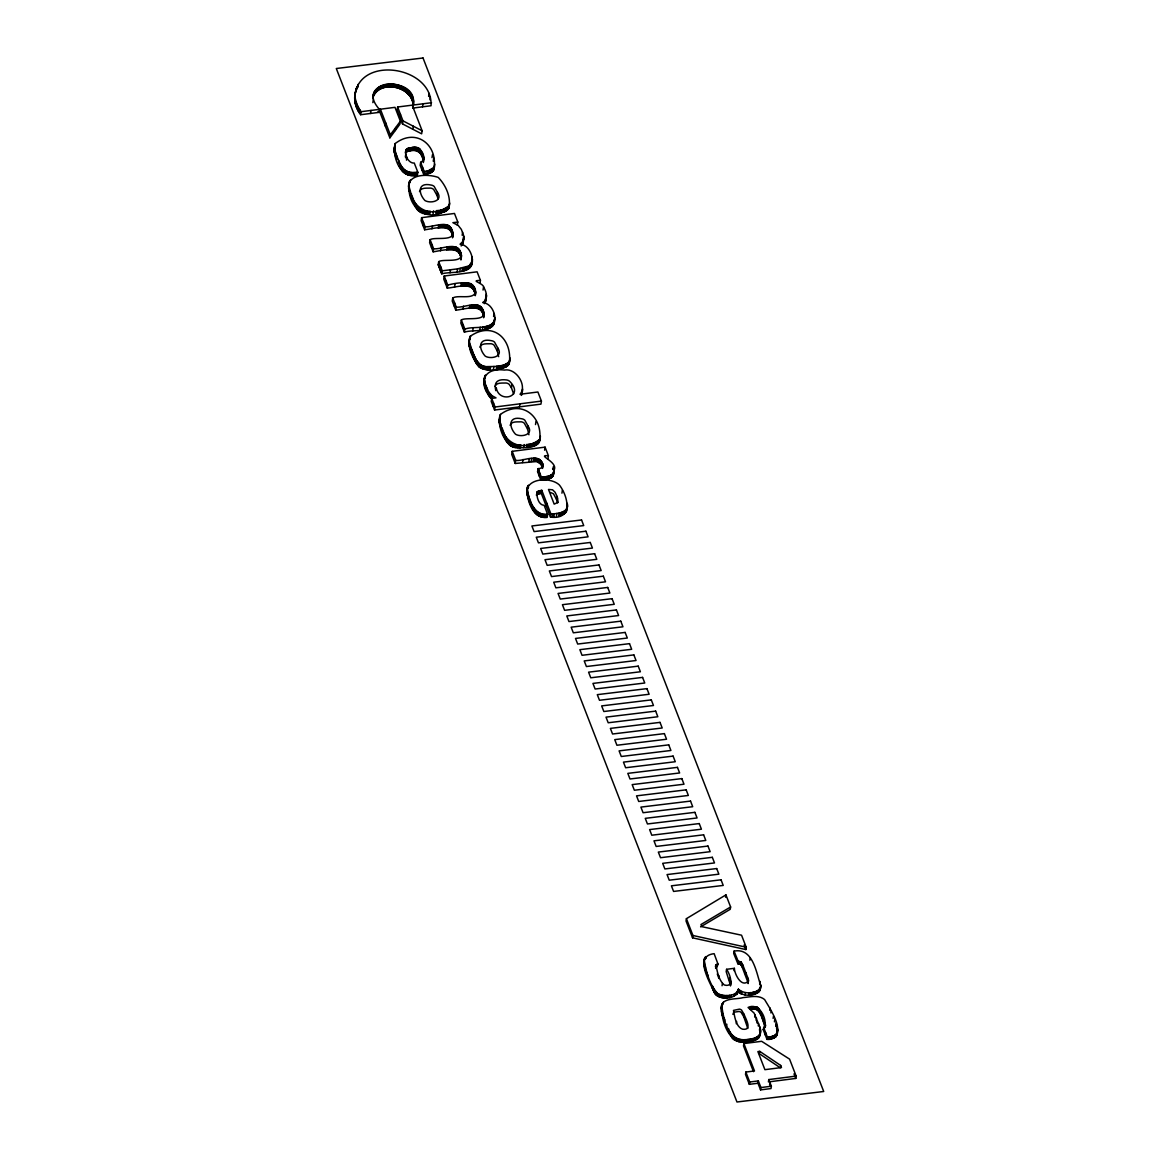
<?xml version="1.0" encoding="UTF-8"?>
<svg xmlns="http://www.w3.org/2000/svg" width="1160" height="1160" viewBox="0 0 1160 1160"><rect width="100%" height="100%" fill="white"/><g stroke="black" fill="none" stroke-linecap="round" stroke-linejoin="round"><path stroke-width="1.5" d="M492.304 399.315C478.137 385.642 481.516 367.125 504.455 370.083C516.243 367.763 527.495 385.917 520.042 394.27L537.892 391.993L541.43 401.084L540.937 404.129L494.58 410.031L491.231 401.447L491.709 398.402L496.001 397.865L491.898 395.676L488.534 391.688L485.402 384.279L484.373 377.885M748.113 983.579L748.243 978.866L742.922 965.294L740.834 962.003L738.267 961.466L734.062 951.128C753.159 947.401 756.349 973.052 760.786 985.797C759.017 994.613 743.879 994.526 738.529 989.306C738.384 998.963 720.505 1001.123 714.807 993.424C710.572 983.187 692.999 956.014 714.139 953.68L717.967 964.047C716.575 970.731 713.066 965.337 717.967 964.047M463.405 240.99L461.782 245.296L462.26 242.266M463.217 242.498L463.681 235.625L461.361 229.419L458.243 225.489L452.893 222.676L457.809 222.053L454.488 213.454L421.602 217.66L421.123 220.69L424.647 229.781C433.303 228.897 452.183 222.256 452.661 237.35M447.267 288.13L447.745 285.099C456.764 282.649 478.601 278.531 475.252 295.191C474.223 280.488 455.822 287.535 447.267 288.13L443.743 279.038L444.222 276.007L477.108 271.817L480.443 280.401C469.191 280.676 483.546 282.692 483.981 287.767C486.663 292.248 488.316 299.526 482.69 302.543C490.622 303.355 494.958 311.837 494.972 319.072C491.303 330.962 473.425 325.539 464.899 329.164L464.421 332.195C472.221 329.077 495.625 333.964 494.276 319.261M372.998 97.353C380.074 78.662 413.7 86.782 413.076 106.198C420.152 74.052 352.466 79.388 379.45 109.359L378.972 112.389L360.615 114.724C355.076 107.546 352.611 97.266 356.83 88.87M461.013 259.405C460.97 244.441 441.598 250.763 433.144 251.807L433.637 248.762C441.423 249.69 456.62 241.12 460.723 252.373C465 263.987 443.149 258.39 438.697 261.652L438.204 264.683L441.786 273.847C451.022 270.976 473.498 275.471 472.381 259.361C471.671 252.561 467.596 244.919 460.071 244.194L462.782 241.657L463.87 238.786M738.311 989.045C736.411 996.918 723.666 996.889 717.663 993.496C709.354 984.652 705.99 971.195 704.178 959.48M515.228 463.463L511.705 454.372L512.198 451.327L545.07 447.137L548.404 455.721C535.673 454.72 558.409 461.767 554.147 470.003C554.147 476.354 546.055 476.702 541.386 477.209L538.08 468.669C541.227 468.915 544.475 466.291 542.416 463.087C537.558 453.111 523.479 461.434 515.721 460.418L515.228 463.463L536.833 461.535L540.98 464.29L542.43 467.944L542.822 464.334M721.187 1008.083C721.1 997.194 736.31 999.702 743.023 997.614C750.012 996.991 758.654 994.569 764.614 999.572C769.704 1008.272 789.51 1037.011 767.369 1037.054L766.992 1039.389C773.677 1040.187 780.187 1034.865 776.489 1027.948M354.67 98.325C356.221 54.099 433.289 65.525 431.041 105.749L412.685 108.097L413.613 101.21M510.139 357.99L508.993 364.269C501.57 370.924 487.78 371.925 479.138 367.01C472.816 358.629 466.566 346.985 470.162 336.342C492.579 320.624 512.749 338.836 509.284 363.457M500.438 414.424C497.263 438.524 519.042 455.271 539.748 439.307C542.401 415.657 521.043 399.243 500.438 414.424C497.234 425.879 502.962 441.308 513.329 447.238C521.666 447.789 537.733 449.891 539.922 439.118M394.023 149.727L395.197 143.55C416.686 126.976 439.292 146 433.507 170.447L430.853 172.782L423.762 174.609L420.152 165.329L420.645 162.299C428.721 158.717 419.456 143.274 411.249 147.755C400.693 147.059 406.768 163.893 414.265 163.038L417.861 172.289L417.368 175.334C400.577 179.35 392.298 157.571 394.922 144.362M526.872 490.201C527.365 501.41 533.034 519.013 547.187 517.404L547.665 514.373L544.156 505.325C538.443 505.049 536.616 496.741 536.862 492.144L541.778 490.332L550.986 514.097L550.507 517.128C573.156 519.97 568.574 496.944 559.395 485.01C551.522 477.34 529.192 477.558 526.872 490.201L527.133 489.563M527.365 487.171C527.858 498.365 533.527 515.968 547.665 514.373M408.436 187.094C408.625 173.29 428.809 174.058 438.219 177.407C445.832 185.165 451.617 197.679 448.659 208.626C426.721 225.388 405.26 206.19 409.465 181.554M409.147 182.265C408.204 205.958 429.243 221.009 449.152 205.581M433.507 170.447L434.304 166.17M483.72 317.13C482.661 302.586 464.247 309.517 455.764 310.155L456.257 307.11C464.043 308.038 479.239 299.469 483.343 310.72C487.62 322.335 465.769 316.738 461.317 320L460.825 323.046L464.421 332.195M766.992 1039.389L763.207 1029.616C769.225 1022.627 760.394 1001.515 748.055 1007.46L754.174 1013.159L759.553 1026.484C764.73 1040.897 749.302 1043.13 738.587 1041.637C726.537 1037.46 720.418 1016.812 722.086 1005.444M721.694 1004.719C723.129 1017.16 726.45 1037.112 741.153 1039.592C749.259 1040.476 764.773 1038.2 759.553 1026.484M748.534 980.939C741.66 988.465 734.497 974.009 734.367 968.31L726.566 969.31C729.872 973.791 734.962 987.928 724.246 984.97C718.866 980.403 717.242 971.848 716.039 965.163M354.757 97.005L355.873 89.653M355.801 91.466L356.279 88.421M354.771 99.905L355.264 96.86M356.279 90.031L356.758 87M354.858 101.253L355.149 95.279M357.976 84.462L357.498 87.507L358.208 86.406M355.177 102.863L355.656 99.832M355.438 104.255L355.351 98.223M355.975 105.879L356.454 102.849M356.424 107.285L356.903 104.24L355.931 101.21M357.396 109.344L357.889 106.299M358.237 111.113L358.73 108.069L356.903 104.24M359.513 113.056L360.006 110.026M360.615 114.724L361.094 111.694L358.73 108.069M372.867 98.034L373.491 94.322M370.489 113.477L370.982 110.432M373.259 96.599L373.97 92.901M373.825 95.222L374.317 92.177M372.853 102.631L373.346 99.6M374.129 94.598L374.608 91.567M374.564 93.916L375.057 90.886M374.941 93.337L375.434 90.291M375.477 92.698L375.956 89.653M375.927 92.147L376.42 89.117M376.55 91.567L377.029 88.522M377.072 91.06L377.565 88.029M377.768 90.538L378.247 87.493M378.363 90.074L378.856 87.043M379.132 89.61L379.625 86.565M379.798 89.204L380.277 86.173M380.639 88.798L381.132 85.767M381.364 88.45L381.858 85.419M382.278 88.117L382.771 85.086M383.061 87.841L383.554 84.796M380.408 109.2L379.929 112.244L389.861 137.866L399.881 124.236L400.374 121.206L394.995 107.343L380.408 109.2L390.34 134.835L389.861 137.866M384.047 87.58L384.54 84.535M384.888 87.362L385.381 84.317M385.932 87.174L386.425 84.144M386.831 87.029L387.31 83.984M387.904 86.927L388.397 83.897M388.832 86.855L389.31 83.81M389.905 86.855L390.398 83.81M390.833 86.84L391.326 83.81M385.265 126.034L385.758 122.989M391.921 86.927L392.399 83.882M392.834 87L393.327 83.955M393.907 87.159L394.385 84.114M394.821 87.29L395.299 84.26M395.864 87.536L396.343 84.492M396.763 87.739L397.242 84.694M397.778 88.044L398.272 85.014M398.663 88.319L399.141 85.275M399.649 88.697L400.142 85.666M397.619 107.01L397.126 110.055L402.491 123.903L421.646 133.821L422.138 130.775L412.206 105.154L397.619 107.01L402.984 120.872L402.491 123.903M400.504 89.03L400.983 85.985M401.447 89.48L401.94 86.434M395.255 130.529L395.734 127.499M402.274 89.856L402.752 86.826M403.173 90.364L403.665 87.333M394.066 150.655L394.56 147.61M394.11 151.452L395.197 143.55M403.955 90.814L404.434 87.769M394.284 152.395L394.777 149.364M394.429 153.221L394.603 148.407M400.012 117.508L400.504 114.463M404.797 91.379L405.289 88.349M394.995 155.121L395.488 152.076M405.536 91.872L406.014 88.827M395.488 156.745L395.966 153.715L394.922 150.176M406.319 92.495L406.812 89.45M396.14 158.485L396.618 155.454M407 93.032L407.493 90.001M396.705 159.978L397.184 156.948L395.966 153.715M407.726 93.713L408.218 90.668M408.349 94.293L408.842 91.248M398.199 163.516L398.677 160.471M409.001 95.019L409.48 91.988M409.567 95.642L410.046 92.611M410.132 96.41L410.611 93.38M399.475 166.547L399.953 163.502L397.184 156.948M410.611 97.078L411.104 94.047M411.104 97.889L411.583 94.859M400.084 167.721L400.562 164.691M411.51 98.585L412.003 95.555M400.606 168.737L401.099 165.706L399.953 163.502M411.901 99.441L412.38 96.396M412.235 100.166L412.713 97.135M401.389 169.897L401.882 166.851M412.568 101.282L413.047 98.237M412.858 102.225L413.337 99.194M402.071 170.882L402.563 167.838L401.099 165.706M413.003 103.312L413.482 100.267M402.549 171.419L403.042 168.374M405.942 149.625L405.449 152.656C413.177 147.001 423.893 151.873 423.429 161.965M402.97 171.868L403.448 168.838L402.563 167.838M405.348 156.832L405.84 153.787M405.971 152.236L406.464 149.19M406.435 151.873L406.913 148.828M405.623 157.847L406.101 154.802M403.521 172.376L404.013 169.331M407.146 151.583L407.638 148.553M403.999 172.797L404.477 169.766L403.448 168.838M406.478 160.153L406.957 157.107M407.769 151.351L408.248 148.306M404.623 173.246L405.115 170.201M405.173 173.623L405.652 170.593L404.477 169.766M408.581 151.162L409.06 148.132M409.277 151.018L409.755 147.972M412.8 129.238L413.293 126.194M405.899 174.014L406.377 170.969M406.507 174.348L407 171.303L405.652 170.593M410.075 150.901L410.567 147.856M410.771 150.8L411.249 147.755M407.233 174.624L407.711 171.593M407.841 174.87L408.32 171.84L407 171.303M411.699 150.684L412.177 147.653M408.552 175.073L409.045 172.042M412.496 150.597L412.974 147.552M409.175 175.247L409.654 172.216L408.32 171.84M413.584 150.539L414.076 147.494M408.581 189.051L409.001 185.107M408.668 185.31L409.828 180.713M410.625 175.435L411.104 172.405M414.526 150.481L415.004 147.436M408.798 190.138L409.291 187.108M410.393 180.076L409.335 183.744M408.987 191.081L409.48 188.05M415.613 150.553L416.092 147.508M422.559 106.836L423.052 103.791M411.873 175.595L412.351 172.565L417.861 172.289M409.697 193.242L410.176 190.211M416.541 150.612L417.02 147.566M417.02 150.727L417.513 147.682M410.292 195.097L410.785 192.067M413.337 175.581L413.83 172.535M417.44 150.815L417.919 147.784M417.861 151.003L418.339 147.958M418.224 151.148L418.702 148.118M411.032 196.968L411.524 193.938M414.613 175.566L415.091 172.521M418.601 151.424L419.079 148.393M418.934 151.655L419.412 148.625M411.67 198.577L412.148 195.532M419.282 152.018L419.76 148.987M419.572 152.337L420.065 149.292M416.092 175.435L416.585 172.405M428.605 96.381L429.099 93.351M412.38 200.433L412.858 197.388M420.181 153.221L420.659 150.191M412.989 202.014L413.482 198.983M420.688 153.99L421.182 150.945M429.896 99.803L430.375 96.758M421.152 154.918L421.646 151.887M413.975 204.174L414.468 201.144M421.559 155.73L422.051 152.685M421.877 156.513L422.37 153.482M422.167 157.194L422.646 154.164M414.816 206.03L415.309 202.986M422.617 158.471L423.11 155.425M415.439 207.089L415.918 204.044M423.023 159.558L423.501 156.513M423.183 160.21L423.661 157.18M423.327 160.776L423.806 157.745M415.962 207.988L416.454 204.957M422.095 170.317L422.574 167.286M423.327 162.559L423.864 158.383M416.672 208.974L417.165 205.929M417.281 209.815L417.774 206.77M418.093 210.642L418.586 207.611M423.762 174.609L424.241 171.578L420.645 162.299M418.803 211.367L419.282 208.336M419.717 212.019L420.21 208.974M425.763 174.261L426.242 171.231M420.514 212.57L421.007 209.539M427.474 173.971L427.967 170.926L433.985 167.403M421.703 213.077L422.197 210.047M428.402 173.71L428.896 170.665M422.733 213.512L423.212 210.482M429.2 173.478L429.693 170.447M432.013 157.629L432.506 154.584M430.084 173.115L430.577 170.071M423.951 213.802L424.444 210.757M430.853 172.782L431.332 169.751M423.009 225.576L423.501 222.546M433.245 161.24L433.738 158.209M425.01 214.049L425.488 211.004M431.694 172.231L432.173 169.186M432.404 171.752L432.897 168.707M426.271 214.15L426.75 211.12M432.999 171.042L433.477 168.012M433.84 169.621L434.318 166.59M434.13 168.925L434.84 164.154M424.647 229.781L425.125 226.751L421.602 217.66M427.358 214.252L427.837 211.207M428.649 214.223L429.142 211.178M429.765 214.194L430.259 211.163M433.086 213.861L433.579 210.815M425.125 226.751C432.955 227.65 448.34 219.023 452.284 230.506C456.634 242.208 434.783 236.495 430.113 239.67L429.62 242.701L433.144 251.807M438.132 199.042L436.986 195.417L437.465 192.386L434.217 186.499A4.437 3.146 9.1 0 0 431.099 185.063C417.701 182.047 418.093 193.125 424.923 200.52C430.505 203.899 443.453 201.013 437.465 192.386M431.94 228.854L432.434 225.823M435.942 213.556L436.435 210.525M431.52 247.602L431.998 244.557M437.422 213.368L437.9 210.337M438.683 213.208L439.161 210.177M440.176 212.962L440.655 209.931M438.204 228.056L438.697 225.025M441.452 212.758L441.931 209.713M439.669 227.882L440.162 224.851M442.859 212.381L443.337 209.337M440.93 227.737L441.409 224.707M444.062 212.048L444.555 209.018M442.192 227.65L442.671 224.619M444.7 211.787L445.193 208.756M445.251 211.569L445.73 208.539M443.265 227.577L443.758 224.547M445.817 211.25L446.31 208.22M446.31 210.975L446.803 207.944M440.438 250.879L440.93 247.834M444.352 227.621L444.831 224.576M447.049 210.41L447.542 207.379M447.688 209.917L448.18 206.886M445.28 227.65L445.759 224.605M448.209 209.22L448.702 206.19M448.949 207.829L449.747 203.16M446.194 227.838L446.687 224.793M440.133 269.613L440.626 266.582M446.991 227.998L447.47 224.953M447.774 228.375L448.253 225.33M448.441 228.694L448.935 225.663M438.697 261.652L442.279 270.817L441.786 273.847L438.204 264.683M449.123 229.303L449.616 226.258M449.703 229.811L450.196 226.78M446.716 250.081L447.195 247.036M450.298 230.666L450.79 227.636M450.805 231.405L451.298 228.375M448.137 249.907L448.63 246.877M451.341 232.565L451.82 229.52M451.791 233.551L452.284 230.506M449.37 249.762L449.863 246.732M452.24 235.001L452.719 231.971M452.617 236.263L453.096 233.218M450.616 249.69L451.095 246.645M452.516 237.844L453.125 233.812M445.643 283.939L446.122 280.894M451.689 249.618L452.168 246.573M452.762 249.646L453.241 246.616M457.33 225.083L457.809 222.053M453.69 249.675L454.169 246.645M450.051 272.803L450.529 269.758M454.604 249.864L455.097 246.819M455.401 250.024L455.895 246.978M456.199 250.386L456.692 247.356M456.88 250.705L457.373 247.66M457.576 251.285L458.055 248.24M458.157 251.792L458.649 248.748M458.751 252.619L459.244 249.574M459.273 253.329L459.751 250.299M462.159 235.277L462.651 232.232M475.716 291.566C473.875 300.295 458.374 294.408 452.733 298.019L452.24 301.063L455.764 310.155M454.56 287.201L455.053 284.171M459.795 254.446L460.274 251.415M457.127 271.889L457.62 268.859L469.191 265.872L472.337 260.724M461.173 246.007L461.651 242.976M460.23 255.403L460.723 252.373M462.303 244.702L462.782 241.657M460.578 256.418L461.057 253.387M462.695 243.948L463.173 240.903M463.304 239.395L463.783 236.364M463.014 243.295L463.913 237.235M460.868 257.288L461.346 254.257M460.998 258.1L461.477 255.055M460.94 259.942L461.593 255.751M454.14 305.95L454.618 302.919M459.78 271.527L460.274 268.482M462.072 271.193L462.55 268.163M460.825 286.404L461.317 283.373M463.362 270.918L463.84 267.887M464.464 270.686L464.957 267.641M462.289 286.23L462.782 283.2M465.682 270.294L466.175 267.264M463.55 286.085L464.043 283.055M466.726 269.976L467.219 266.93M464.812 286.012L465.29 282.967M467.784 269.41L468.277 266.365M465.885 285.925L466.378 282.895M468.698 268.917L469.191 265.872M469.524 268.163L470.003 265.132M463.072 309.227L463.55 306.182M466.973 285.969L467.451 282.924M471.932 256.592L471.598 265.075M470.221 267.525L470.713 264.48M470.67 266.887L471.163 263.842M471.656 260.899L472.149 257.868M467.9 285.998L468.379 282.953M471.061 266.336L471.54 263.291M471.351 265.654L472.381 259.361M468.814 286.187L469.307 283.142M462.753 327.976L463.246 324.93M469.611 286.346L470.09 283.301M470.394 286.723L470.873 283.678M471.076 287.042L471.554 284.012M471.743 287.651L472.236 284.606M472.323 288.159L472.816 285.128M469.336 308.43L469.814 305.385M472.917 289.029L473.411 285.983M473.425 289.754L473.918 286.723M470.757 308.255L471.25 305.225M473.962 290.913L474.44 287.868M471.989 308.111L472.483 305.08M474.411 291.899L474.904 288.869M474.861 293.364L475.339 290.319M473.236 308.038L473.715 304.993M475.281 295.699L475.76 292.654M468.771 342.736L469.8 337.183M474.31 307.965L474.788 304.921M468.858 343.781L469.336 340.75M468.915 344.694L470.162 336.342M469.133 345.781L469.626 342.736M470.728 335.719L469.684 339.387M475.382 307.994L475.861 304.964M469.322 346.724L469.394 341.649M479.95 283.431L480.443 280.401M472.671 331.151L473.149 328.106M476.31 308.024L476.789 304.993M470.032 348.885L470.51 345.839M477.224 308.212L477.717 305.181M470.641 350.74L471.12 347.71L469.814 343.679M478.022 308.371L478.514 305.326M471.366 352.611L471.859 349.566M478.819 308.734L479.312 305.704M472.004 354.22L472.483 351.175L471.12 347.71M479.5 309.053L479.993 306.008M483.038 290.058L483.517 287.013M472.714 356.062L473.208 353.031M480.197 309.633L480.675 306.602M473.323 357.657L473.816 354.626L472.483 351.175M480.776 310.14L481.269 307.095M481.371 310.967L481.864 307.937M481.893 311.677L482.372 308.647M474.31 359.817L474.802 356.772M479.747 330.252L480.24 327.207M482.415 312.794L482.893 309.763M475.165 361.659L475.643 358.629L473.816 354.626M482.85 313.751L483.343 310.72M484.401 303.659L484.88 300.614M483.198 314.766L483.676 311.736M485.402 300.005L484.923 303.05L485.822 297.004M485.924 297.757L486.301 293.973M475.774 362.717L476.252 359.687M485.315 302.296L485.793 299.251M483.488 315.636L483.966 312.606M485.649 301.644L486.533 295.582M483.618 316.448L484.097 313.403M476.296 363.631L476.789 360.601L475.643 358.629M483.633 317.753L484.213 314.099M482.4 329.875L482.893 326.83M477.007 364.602L477.5 361.572M477.615 365.443L478.108 362.413L476.789 360.601M478.442 366.285L478.921 363.254M484.691 329.541L485.17 326.511M479.138 367.01L479.616 363.964L478.108 362.413M485.982 329.266L486.461 326.236M480.066 367.662L480.545 364.617M480.849 368.213L481.342 365.183L479.616 363.964M487.084 329.034L487.577 326.004M488.302 328.657L488.795 325.612M482.038 368.72L482.531 365.675M489.346 328.324L489.839 325.279M483.067 369.156L483.546 366.111L481.342 365.183M490.419 327.758L490.897 324.713M484.286 369.445L484.778 366.4M491.318 327.265L491.811 324.235M493.58 316.506L494.073 313.476M485.344 369.692L485.822 366.647C493.551 366.255 503.846 367.618 509.486 361.224M492.144 326.511L492.623 323.481M483.85 382.481L484.706 376.405M492.84 325.873L493.334 322.828M483.952 383.337L484.43 380.306M485.025 375.782L484.546 378.812L485.373 377.609M484.039 384.09L484.532 381.046M484.909 378.087L485.402 375.042M493.29 325.235L493.783 322.19M486.605 369.793L487.099 366.763M493.682 324.684L494.45 320.972M494.218 323.423L495.001 317.709M484.517 385.83L484.996 382.786M484.923 387.324L485.402 384.279M487.693 369.88L488.171 366.85M485.518 388.948L486.011 385.903M488.983 369.866L489.476 366.821M486.04 390.34L486.518 387.295M486.504 391.471L486.997 388.44M490.1 369.837L490.593 366.806M486.91 392.442L487.388 389.412M488.055 394.733L488.534 391.688M488.853 395.908L489.332 392.863M493.435 369.489L493.913 366.458M489.534 396.923L490.027 393.878M490.013 397.43L490.506 394.4M498.67 356.685L497.321 351.06L497.799 348.029L494.551 342.142A4.437 3.146 9.1 0 0 491.434 340.692C478.036 337.69 478.442 348.769 485.257 356.163C490.854 359.542 503.788 356.656 497.799 348.029M490.419 397.88L490.912 394.849M490.955 398.329L491.434 395.299M491.405 398.721L491.898 395.676M496.291 369.199L496.77 366.154M491.884 399.04L492.376 395.995M497.756 369.01L498.235 365.965M493.029 406.058L493.522 403.027M499.017 368.851L499.496 365.806M495.784 390.659C493.667 381.872 497.727 378.841 506.615 379.958A4.437 3.146 9.1 0 1 509.733 381.408C525.147 396.647 498.8 404.086 496.262 387.628M500.511 368.604L500.989 365.56M494.58 410.031L495.073 407L491.709 398.402M501.787 368.387L502.28 365.356M503.193 368.01L503.686 364.979M504.397 367.691L504.89 364.646M505.035 367.43L505.528 364.399M505.586 367.212L506.064 364.168M506.151 366.894L506.644 363.849M506.644 366.618L507.137 363.573M507.384 366.052L507.877 363.007M499.046 420.819L499.757 415.99M499.119 421.877L499.612 418.833M499.583 418.31L500.076 415.265M508.022 365.56L508.515 362.514M499.191 422.776L499.67 419.732M508.544 364.863L509.037 361.818M499.409 423.864L499.887 420.834M499.598 424.807L500.09 421.762M500.308 426.967L500.786 423.922M500.902 428.823L501.396 425.792M501.642 430.693L502.12 427.649M502.265 432.303L502.759 429.258M502.99 434.145L503.469 431.114M503.599 435.739L504.092 432.709M513.648 393.95L511.444 387.846L511.937 384.801M504.586 437.9L505.064 434.855M505.426 439.756L505.92 436.711M506.05 440.814L506.528 437.77M506.572 441.713L507.065 438.683M507.283 442.685L507.775 439.654M507.891 443.526L508.385 440.495M508.703 444.367L509.197 441.337M509.399 445.092L509.892 442.047M510.327 445.745L510.821 442.7M511.125 446.296L511.618 443.265M512.314 446.803L512.792 443.772M519.52 406.855L520.014 403.81M521.289 395.415L521.783 392.37M513.329 447.238L513.822 444.208M522.232 391.601L521.536 395.096L522.029 390.18M521.928 394.24L522.768 389.209M514.562 447.528L515.04 444.483M515.62 447.774L516.098 444.729M516.882 447.876L517.36 444.846M517.969 447.977L518.447 444.933M519.26 447.949L519.752 444.903M520.376 447.92L520.854 444.889M523.697 447.572L524.189 444.541M528.946 434.768L527.582 429.142L528.076 426.111L524.827 420.224A4.437 3.146 9.1 0 0 521.696 418.774C508.312 415.773 508.703 426.851 515.533 434.246C521.115 437.625 534.064 434.739 528.076 426.111M522.565 462.521L523.044 459.49M526.553 447.282L527.046 444.236M528.032 447.093L528.51 444.048M529.279 446.934L529.772 443.888M530.773 446.687L531.265 443.642M528.859 461.724L529.351 458.693M532.063 446.47L532.541 443.439M535.5 424.575L535.978 421.529M531.164 461.491L531.642 458.461M533.47 446.092L533.948 443.062M526.727 492.681L527.611 486.533M526.77 493.464L527.264 490.434M527.901 485.793L527.423 488.824L528.539 487.447M526.93 494.421L527.423 491.376M527.93 488.186L528.423 485.155M534.673 445.774L535.166 442.743M527.075 495.233L527.568 492.202M535.311 445.512L535.789 442.482M533.136 461.303L533.629 458.258M527.626 497.118L528.119 494.087M535.862 445.295L536.341 442.25M536.428 444.976L536.906 441.931M528.104 498.742L528.583 495.697M534.18 461.303L534.659 458.258M536.921 444.7L537.399 441.67M537.66 444.135L538.153 441.09M528.728 500.395L529.207 497.35M535.079 461.303L535.558 458.258M538.298 443.642L538.791 440.611M529.25 501.816L529.743 498.771M538.82 442.946L539.313 439.901M536.022 461.419L536.514 458.388M539.269 442.351L540.415 436.073M539.791 440.858L540.357 436.885M530.004 503.701L530.483 500.656M536.833 461.535L537.327 458.49M530.642 505.325L531.12 502.28M537.689 461.81L538.182 458.78M538.428 462.057L538.907 459.026M531.686 507.514L532.164 504.47M553.479 471.801C554.987 478.819 545.867 480.008 540.908 480.24L537.587 471.7L538.08 468.669M539.168 462.55L539.661 459.505M538.341 471.584L538.835 468.538M532.571 509.385L533.063 506.354M539.821 462.956L540.299 459.925M540.444 463.681L540.937 460.636M533.223 510.458L533.716 507.413M540.98 464.29L541.473 461.26M533.788 511.372L534.267 508.341M539.371 476.296L539.864 473.265M536.848 494.74L537.327 491.695M541.488 465.276L541.981 462.245M534.528 512.358L535.021 509.327M536.37 495.175L537.733 491.318M541.923 466.132L542.416 463.087M544.591 450.182L545.07 447.137M537.892 494.087L538.385 491.057M542.155 466.798L542.634 463.753M535.166 513.198L535.659 510.168M537.254 494.363L538.457 493.855L538.936 490.825M542.517 468.423L543.01 465.392M540.908 480.24L541.386 477.209M536.022 514.039L536.5 511.009M539.197 493.696L539.69 490.665M541.648 480.182L542.14 477.137M538.457 493.855L539.85 493.565L540.328 490.521M536.746 514.764L537.24 511.734M542.285 480.124L542.779 477.079M540.618 493.45L541.111 490.419M537.703 515.417L538.197 512.372M550.507 517.128L541.285 493.363L541.778 490.332M543.736 479.921L544.214 476.89M538.53 515.968L539.009 512.938M547.926 458.765L548.404 455.721M544.968 479.762L545.447 476.716M539.661 516.447L540.139 513.401M546.404 479.471L546.897 476.441M540.633 516.852L541.111 513.808M547.65 479.239L548.129 476.195M541.749 517.099L542.242 514.068M542.721 517.316L543.199 514.272M548.97 478.79L549.448 475.76M543.88 517.404L544.374 514.359M550.101 478.413L550.579 475.368M546.244 506.151L546.737 503.121M550.666 478.094L551.159 475.063M544.881 517.476L545.36 514.431M551.159 477.833L551.638 474.802M551.652 477.456L552.131 474.425M553.407 466.523L552.928 469.553L552.595 468.538M552.073 477.137L552.551 474.092M552.479 476.644L552.972 473.599M546.113 517.433L546.606 514.402M552.841 476.224L553.32 473.178M553.102 475.687L553.596 472.642M553.335 475.223L554.147 470.003M552.29 516.939L552.784 513.909M553.827 516.78L554.306 513.735C560.034 513.532 569.546 511.067 567.24 503.31M557.612 502.773L556.539 499.452L557.032 496.408L555.147 492.318L552.566 489.796L548.491 489.447L554.175 504.122L558.178 502.309L557.032 496.408M557.09 500.917L557.568 497.872M556.423 516.374L556.916 513.329M561.933 493.174L562.411 490.129M558.656 516.011L559.149 512.981M559.86 515.721L560.338 512.676M560.875 515.461L561.367 512.415M561.947 515.069L562.426 512.024M562.861 514.721L563.354 511.69M563.774 514.199L564.253 511.168M564.543 513.764L565.036 510.719M565.253 513.097L565.732 510.052M565.848 512.532L566.341 509.486M566.877 507.587L567.356 504.557M566.312 511.69L566.79 508.646M566.703 510.965L567.501 505.992M686.415 918.662L686.038 921.011L692.563 937.831L745.851 949.562L746.213 947.227L741.559 935.207L701.785 926.652L700.973 924.534L730.611 906.961L725.928 894.882L686.415 918.662L692.94 935.496L692.563 937.831M703.714 963.076L704.468 958.378M703.815 964.467L704.192 962.133M704.947 957.406L703.801 961.814M704.091 966.062L704.468 963.728M705.613 956.594L705.251 958.943L706.106 958.276M704.526 967.889L704.903 965.555M705.135 969.963L705.497 967.614M705.889 972.268L706.266 969.919M706.803 974.806L707.179 972.457M707.875 977.576L708.252 975.241M725.551 897.231L725.928 894.882M712.182 988.306L712.544 985.971M715.618 968.44L716.285 964.772M716.126 966.933L716.488 964.598M712.675 989.451L713.052 987.116M716.387 966.788L716.764 964.438M716.721 966.642L717.097 964.308M713.154 990.481L713.53 988.131M717.112 966.512L717.489 964.178M713.603 991.38L713.98 989.045M714.038 992.177L714.4 989.842M714.429 992.859L714.807 990.51M714.807 993.424L715.183 991.075M715.183 993.903L715.546 991.568M715.561 994.366L715.938 992.017M715.966 994.787L716.343 992.438M716.387 995.164L716.764 992.83M719.273 976.082L718.895 978.416L717.286 973.965M730.611 906.961L730.235 909.295L700.596 926.869M716.837 995.512L717.199 993.178M717.286 995.831L717.663 993.496M717.996 996.324L718.374 993.975M718.779 996.73L719.157 994.395M719.606 997.078L719.983 994.743M722.057 985.754L722.433 983.419M720.49 997.368L720.867 995.019M721.433 997.571L721.81 995.236M726.566 969.31L726.189 971.645L730.539 985.405M722.433 997.716L722.796 995.381M721.056 1008.968L722.013 1003.864M721.187 1011.099L721.505 1007.779M723.521 997.803L723.898 995.468M721.418 1012.303L721.796 1009.968M722.97 1004.502L723.347 1002.167M721.621 1013.347L721.999 1010.998M721.97 1014.565L722.332 1012.231M724.739 997.817L725.116 995.483M722.26 1015.609L722.636 1013.274M722.665 1016.798L723.042 1014.449M723.014 1017.813L723.39 1015.464M726.087 997.788L726.464 995.454M729.48 980.142L729.857 977.808M734.062 951.128L733.7 953.476L737.89 963.801L740.225 964.178L741.835 966.207L748.171 982.969L748.534 980.098M723.811 1019.857L724.173 1017.523M729.886 981.548L730.264 979.214M727.566 997.687L727.943 995.353M730.205 982.781L730.568 980.446M730.409 983.839L730.785 981.49M724.492 1021.627L724.855 1019.292M730.524 984.709L730.901 982.375M730.466 985.913L730.916 983.071M729.176 997.542L729.553 995.207M733.99 970.659L734.367 968.31M730.93 997.324L731.308 994.99M726.493 1026.571L726.856 1024.236M737.89 963.801L738.267 961.466M738.427 963.801L738.789 961.466M728.204 1030.834L728.582 1028.485M738.876 963.815L739.253 961.481M734.193 996.382L734.57 994.033M739.283 963.873L739.645 961.524M739.63 963.945L740.008 961.596M729.002 1032.531L729.379 1030.181M739.949 964.047L740.327 961.698M740.225 964.178L740.602 961.843M740.457 964.337L740.834 962.003M729.683 1033.995L730.061 1031.646M740.66 964.526L741.037 962.191M740.921 964.801L741.298 962.466M741.211 965.178L741.573 962.843M736.702 994.569L737.078 992.235M741.515 965.642L741.878 963.308M730.669 1035.662L731.047 1033.328M737.165 994.033L737.832 991.075M741.835 966.207L742.212 963.873M760.684 984.666C762.54 996.353 744.299 997.817 738.151 991.64L738.529 989.306M742.183 966.874L742.559 964.54M738.558 992.061L738.934 989.726M742.545 967.629L742.922 965.294M731.51 1037.098L731.887 1034.764M738.978 992.438L739.355 990.104M731.887 1037.606L732.264 1035.256M732.221 1038.026L732.598 1035.691M739.413 992.801L739.79 990.452M732.627 1038.461L733.004 1036.127M739.877 993.119L740.24 990.77M732.975 1038.838L733.352 1036.504M740.587 993.598L740.964 991.263M733.41 1039.215L733.787 1036.88M736.266 1023.729L736.643 1021.394M733.787 1039.548L734.164 1037.199M741.414 993.975L741.776 991.64M734.265 1039.867L734.628 1037.533M734.657 1040.143L735.034 1037.809M745.605 975.023L745.981 972.674M735.672 1040.636L736.049 1038.302M736.542 1041.056L736.919 1038.722M749.882 960.234L750.259 957.885M737.644 1041.376L738.021 1039.026M745.01 995.005L745.387 992.655M747.721 980.693L748.084 978.359M747.881 981.215L748.243 978.866M748.098 982.085L748.374 979.33M738.587 1041.637L738.963 1039.302M739.761 1041.796L740.138 1039.461M747.823 1028.456L743.734 1016.682L744.096 1014.347L741.544 1010.07A3.683 2.61 9.1 0 0 739.457 1009.128L733.482 1010.389C734.657 1016.464 735.918 1027.093 742.719 1029.239C752.898 1030.457 745.59 1018.77 744.096 1014.347M740.776 1041.927L741.153 1039.592M748.678 995.062L749.056 992.728M742.023 1041.97L742.4 1039.621M745.909 1022.351L746.271 1020.017M750.418 994.831L750.781 992.496M743.082 1041.985L743.458 1039.65M796.152 1076.089L768.79 1079.568L768.428 1081.918L795.774 1078.423L796.152 1076.089L789.583 1059.138L761.627 1041.303L743.879 1043.565L743.502 1045.899L753.492 1071.68M744.372 1041.927L744.749 1039.578M751.985 994.584L752.361 992.235M750.636 1007.127L750.259 1009.461C760.974 1005.88 762.308 1020.365 765.107 1027.049L765.469 1024.715M745.488 1041.869L745.851 1039.519M753.406 994.308L753.768 991.974M751.129 1009.36L751.506 1007.01M746.808 1041.723L747.185 1039.374M751.868 1009.258L752.245 1006.923M754.653 994.004L755.029 991.669M752.884 1009.185L753.26 1006.851M747.939 1041.593L748.316 1039.258M755.74 993.699L756.117 991.351M753.768 1009.113L754.145 1006.779M756.668 993.351L757.031 991.017M749.519 1041.376L749.896 1039.041M754.783 1009.171L755.16 1006.822M757.465 992.989L757.828 990.64M758.147 992.568L758.524 990.219M759.756 981.157L759.713 984.535L760.09 982.201M755.653 1009.214L756.03 1006.865M743.879 1043.565L754.493 1070.956L745.865 1072.057L745.503 1074.392L749.36 1084.339L757.973 1083.237L758.35 1080.903L749.722 1082.005L749.36 1084.339M750.868 1041.187L751.245 1038.838M754.667 1017.103L755.044 1014.768M756.117 1009.316L756.48 1006.967M758.741 992.09L759.118 989.755M759.249 991.582L759.611 989.234M756.494 1009.403L756.871 1007.054M759.64 991.017L760.003 988.668M756.885 1009.562L757.262 1007.228M759.931 990.393L760.308 988.059M760.105 990.002L760.786 985.797M757.219 1009.707L757.596 1007.373M752.521 1040.839L752.898 1038.49M756.117 1020.351L756.48 1018.002M757.668 1010.07L758.045 1007.736M758.06 1010.389L758.437 1008.055M758.379 1010.809L758.756 1008.475M753.942 1040.534L754.319 1038.2M758.669 1011.172L759.032 1008.823M754.725 1040.288L755.087 1037.954M759.249 1012.158L759.626 1009.823M755.392 1040.085L755.755 1037.751M759.756 1013.028L760.134 1010.679M756.088 1039.781L756.465 1037.446M758.234 1025.918L758.611 1023.584M760.264 1014.058L760.641 1011.723M756.697 1039.519L757.074 1037.185M760.699 1014.942L761.076 1012.607M757.291 1039.157L757.668 1036.822M757.813 1038.838L758.176 1036.504M759.466 1030.167L759.843 1027.832M761.555 1017.03L761.932 1014.695M758.263 1038.403L758.64 1036.054M758.669 1038.012L759.046 1035.677M758.973 1037.577L759.351 1035.227M759.814 1031.733L760.191 1029.384M759.235 1037.185L759.611 1034.851M759.974 1033.139L760.264 1030.036M762.279 1018.813L762.657 1016.479M759.452 1036.736L760.351 1031.428M763.12 1021.032L763.497 1018.697M763.831 1022.946L764.208 1020.597M759.713 1051.351L759.336 1053.686L780.274 1067.765L780.651 1065.431L759.713 1051.351L757.886 1051.583L764.904 1069.665L781.478 1067.562L780.651 1065.431M764.048 1027.18L763.207 1029.616M764.512 1025.15L764.889 1022.815M765.194 1027.528L765.571 1025.193M765.237 1034.88L765.614 1032.545M769.674 1010.244L770.052 1007.909M770.892 1012.912L771.269 1010.577M768.326 1039.215L768.688 1036.866M768.79 1079.568L771.371 1086.224L770.994 1088.559L760.554 1089.892L760.931 1087.558L758.35 1080.903M769.457 1039.055L769.834 1036.721M773.126 1018.437L773.503 1016.102M770.878 1038.78L771.255 1036.445M774.416 1021.844L774.793 1019.495M772.096 1038.548L772.458 1036.199M772.763 1038.345L773.14 1036.011M773.343 1038.186L773.706 1035.851M775.982 1022.917L776.011 1026.498L776.388 1024.164M773.952 1037.939L774.329 1035.604M774.474 1037.736L774.851 1035.401M774.996 1037.446L775.373 1035.111M775.445 1037.185L775.808 1034.851M776.808 1029.37L777.185 1027.035M775.837 1036.837L776.214 1034.488M776.185 1036.533L776.562 1034.184M777.185 1031.037L777.562 1028.688M776.562 1035.909L776.939 1033.574M777.243 1031.747L777.62 1029.398M776.881 1035.372L777.693 1030.239M769.616 1084.991L769.979 1082.642M412.685 108.097L412.873 107.213M413.554 103.168L413.177 105.052L431.534 102.718M419.514 191.574C420.761 187.268 427.025 188.326 430.607 188.094A4.437 3.146 9.1 0 1 433.724 189.544L436.986 195.417M479.849 347.217C481.096 342.911 487.36 343.969 490.941 343.737A4.437 3.146 9.1 0 1 494.073 345.173L497.321 351.06M495.03 386.483C496.277 382.176 502.541 383.235 506.123 383.003A4.437 3.146 9.1 0 1 509.24 384.438L511.444 387.846M510.11 425.299C511.372 420.993 517.635 422.051 521.217 421.82A4.437 3.146 9.1 0 1 524.335 423.255L527.582 429.142M483.879 380.915L484.227 379.436M737.629 993.018L738.151 991.64M448.659 208.626L449.224 204.363M508.993 364.269L509.559 359.992M390.34 134.835L400.374 121.206M424.241 171.578L427.967 170.926M537.587 471.7L539.226 471.438M539.85 493.565L541.285 493.363M361.094 111.694L379.45 109.359M442.279 270.817L457.62 268.859M495.073 407L541.43 401.084M760.931 1087.558L771.371 1086.224M550.986 514.097L554.306 513.735M409.654 172.216L412.351 172.565M550.304 492.42L553.479 493.798L556.539 499.452M692.94 935.496L746.213 947.227M483.546 366.111L485.822 366.647M402.984 120.872L422.138 130.775M378.029 111.519L378.972 112.389M743.734 1016.682L741.167 1012.404A3.683 2.61 9.1 0 0 739.079 1011.462L733.729 1012.245L732.902 1014.362M461.317 320L464.899 329.164M756.624 1021.655L757.205 1023.163M744.096 945.052L745.851 949.562M794.005 1073.87L795.774 1078.423M763.585 1027.282L767.369 1037.054M757.973 1083.237L760.554 1089.892M430.113 239.67L433.637 248.762M444.222 276.007L447.745 285.099M452.733 298.019L456.257 307.11M512.198 451.327L515.721 460.418M745.865 1072.057L749.722 1082.005M423.037 58L336.298 68.513L736.962 1102L823.702 1091.487L423.037 58M581.551 519.97L531.904 525.973L534.093 531.599L583.726 525.582L581.551 519.97M585.901 531.207L536.268 537.225L538.443 542.851L588.091 536.833L585.901 531.207M590.266 542.46L540.633 548.462L542.808 554.088L592.441 548.071L590.266 542.46M594.63 553.697L544.983 559.714L547.172 565.34L596.805 559.323L594.63 553.697M598.98 564.949L549.347 570.952L551.522 576.578L601.17 570.561L598.98 564.949M603.345 576.187L553.712 582.204L555.886 587.83L605.52 581.812L603.345 576.187M607.71 587.438L558.062 593.441L560.251 599.067L609.885 593.05L607.71 587.438M612.059 598.676L562.426 604.693L564.601 610.32L614.249 604.302L612.059 598.676M616.424 609.928L566.79 615.946L568.965 621.557L618.599 615.539L616.424 609.928M620.774 621.165L571.14 627.183L573.33 632.809L622.963 626.791L620.774 621.165M625.139 632.417L575.505 638.435L577.68 644.047L627.313 638.029L625.139 632.417M629.503 643.655L579.87 649.673L582.044 655.298L631.678 649.281L629.503 643.655M633.853 654.907L584.22 660.924L586.409 666.536L636.042 660.518L633.853 654.907M638.217 666.144L588.584 672.162L590.759 677.788L640.392 671.77L638.217 666.144M642.582 677.396L592.948 683.414L595.124 689.025L644.757 683.008L642.582 677.396M646.932 688.634L597.298 694.651L599.488 700.277L649.121 694.26L646.932 688.634M651.297 699.886L601.663 705.904L603.838 711.515L653.471 705.497L651.297 699.886M655.661 711.124L606.013 717.141L608.202 722.767L657.836 716.75L655.661 711.124M660.011 722.375L610.377 728.393L612.553 734.004L662.2 727.987L660.011 722.375M664.375 733.613L614.742 739.63L616.917 745.256L666.55 739.239L664.375 733.613M668.74 744.865L619.092 750.883L621.282 756.494L670.915 750.477L668.74 744.865M673.09 756.103L623.457 762.12L625.632 767.746L675.279 761.729L673.09 756.103M677.454 767.355L627.821 773.372L629.996 778.984L679.629 772.966L677.454 767.355M681.819 778.592L632.171 784.61L634.361 790.236L683.994 784.218L681.819 778.592M686.169 789.844L636.535 795.861L638.711 801.473L688.344 795.456L686.169 789.844M690.534 801.082L640.9 807.099L643.075 812.725L692.708 806.707L690.534 801.082M694.884 812.333L645.25 818.351L647.439 823.962L697.073 817.96L694.884 812.333M699.248 823.571L649.615 829.588L651.789 835.214L701.423 829.197L699.248 823.571M703.612 834.823L653.979 840.84L656.154 846.452L705.788 840.449L703.612 834.823M707.962 846.06L658.329 852.078L660.518 857.704L710.152 851.687L707.962 846.06M712.327 857.312L662.693 863.33L664.868 868.941L714.502 862.938L712.327 857.312M716.691 868.55L667.058 874.567L669.233 880.193L718.866 874.176L716.691 868.55M721.041 879.802L671.408 885.819L673.583 891.431L723.231 885.428L721.041 879.802"/></g></svg>
